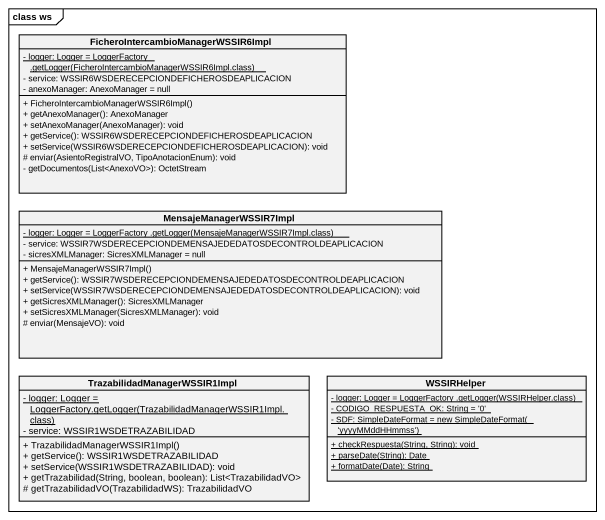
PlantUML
@startuml
mainframe class ws
hide circle
hide empty members
skinparam classAttributeIconSize 0
class "FicheroIntercambioManagerWSSIR6Impl" as FicheroIntercambioManagerWSS {
  {static} {field} - logger: Logger = LoggerFactory .getLogger(FicheroIntercambioManagerWSSIR6Impl.class)
  - service: WSSIR6WSDERECEPCIONDEFICHEROSDEAPLICACION
  - anexoManager: AnexoManager = null
  + FicheroIntercambioManagerWSSIR6Impl()
  + getAnexoManager(): AnexoManager
  + setAnexoManager(AnexoManager): void
  + getService(): WSSIR6WSDERECEPCIONDEFICHEROSDEAPLICACION
  + setService(WSSIR6WSDERECEPCIONDEFICHEROSDEAPLICACION): void
  # enviar(AsientoRegistralVO, TipoAnotacionEnum): void
  - getDocumentos(List<AnexoVO>): OctetStream
}
class MensajeManagerWSSIR7Impl {
  {static} {field} - logger: Logger = LoggerFactory .getLogger(MensajeManagerWSSIR7Impl.class)
  - service: WSSIR7WSDERECEPCIONDEMENSAJEDEDATOSDECONTROLDEAPLICACION
  - sicresXMLManager: SicresXMLManager = null
  + MensajeManagerWSSIR7Impl()
  + getService(): WSSIR7WSDERECEPCIONDEMENSAJEDEDATOSDECONTROLDEAPLICACION
  + setService(WSSIR7WSDERECEPCIONDEMENSAJEDEDATOSDECONTROLDEAPLICACION): void
  + getSicresXMLManager(): SicresXMLManager
  + setSicresXMLManager(SicresXMLManager): void
  # enviar(MensajeVO): void
}
class "TrazabilidadManagerWSSIR1Impl" as TrazabilidadManagerWSSIR1Imp {
  {static} {field} - logger: Logger = LoggerFactory.getLogger(TrazabilidadManagerWSSIR1Impl.class)
  - service: WSSIR1WSDETRAZABILIDAD
  + TrazabilidadManagerWSSIR1Impl()
  + getService(): WSSIR1WSDETRAZABILIDAD
  + setService(WSSIR1WSDETRAZABILIDAD): void
  + getTrazabilidad(String, boolean, boolean): List<TrazabilidadVO>
  # getTrazabilidadVO(TrazabilidadWS): TrazabilidadVO
}
class WSSIRHelper {
  {static} {field} - logger: Logger = LoggerFactory .getLogger(WSSIRHelper.class)
  {static} - CODIGO_RESPUESTA_OK: String = '0'
  {static} {field} - SDF: SimpleDateFormat = new SimpleDateFormat( 'yyyyMMddHHmmss')
  {static} + checkRespuesta(String, String): void
  {static} + parseDate(String): Date
  {static} + formatDate(Date): String
}
@enduml
